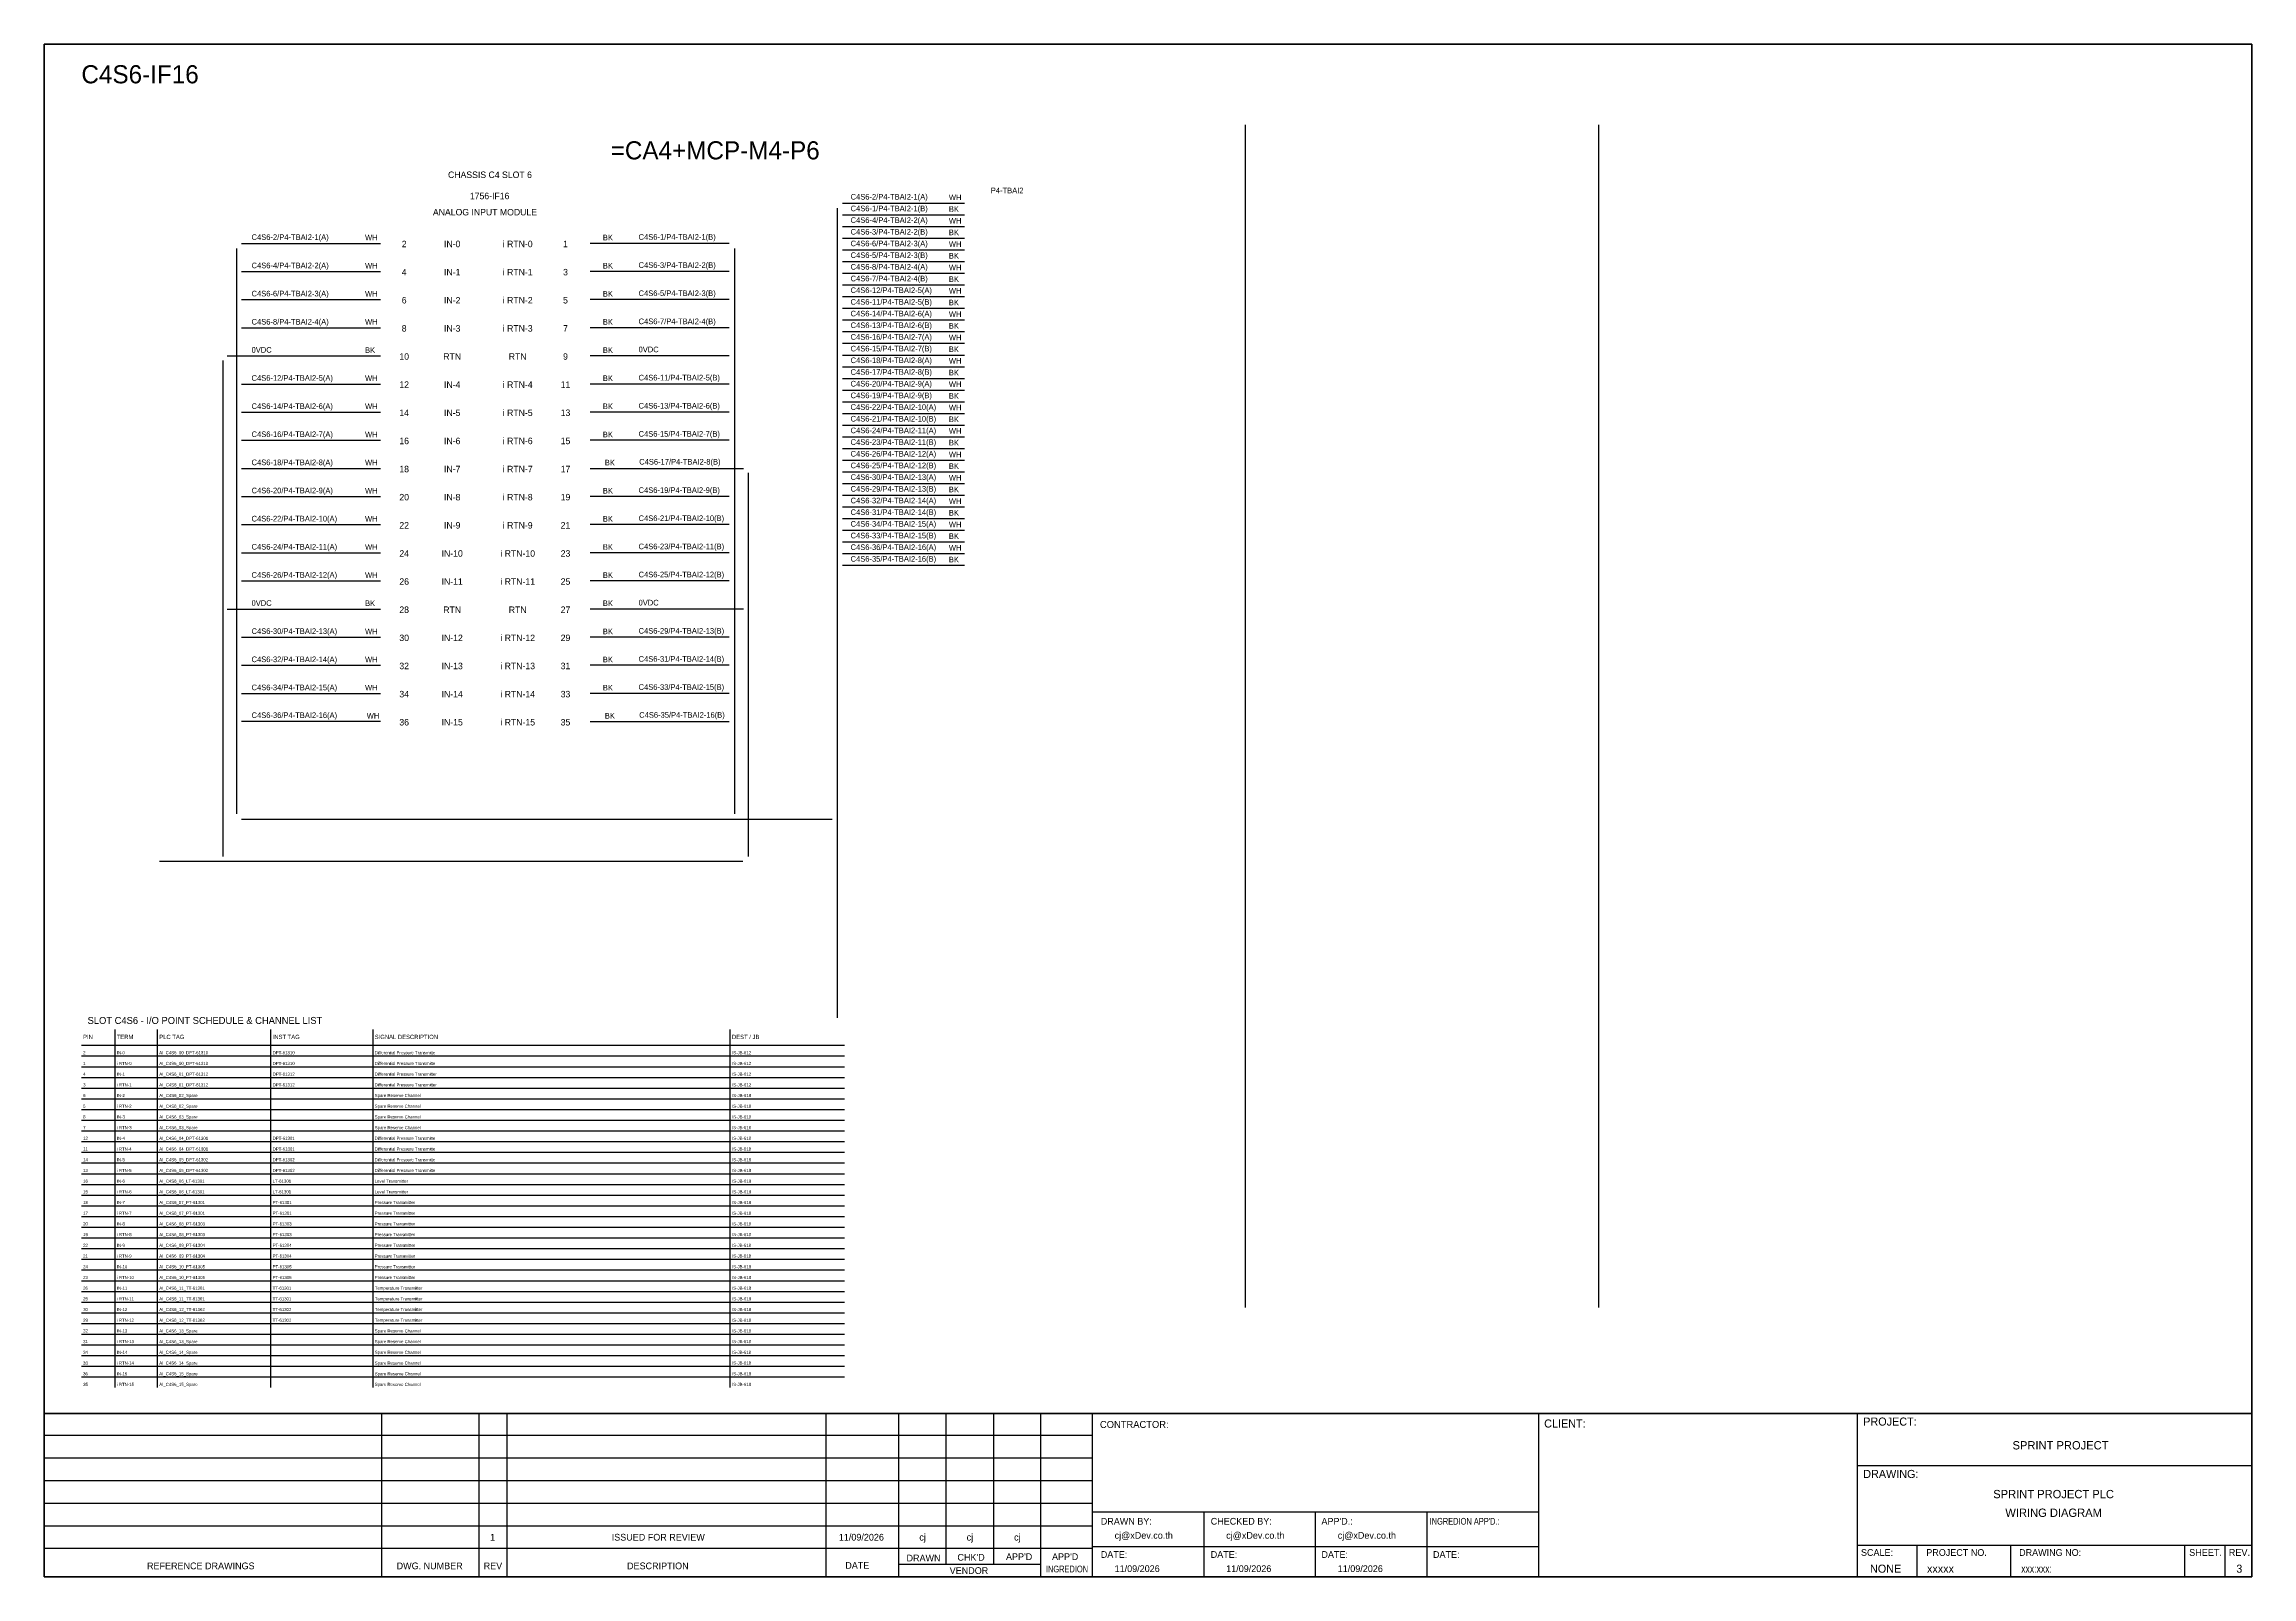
# Model space of a CAD drawing. Header units: metres. Extents: x 0 to 20667, y -39055 to 2704.
# Drawn here: x 0 to 3893, y -30042 to -27338 of the extents above; entities that cross this region are included whole.
import ezdxf
from ezdxf.enums import TextEntityAlignment as Align

# ---------------------------------------------------------------- set-up
doc = ezdxf.new("R2010")
doc.units = ezdxf.units.M

msp = doc.modelspace()

# ---------------------------------------------------------------- linework, layer by layer
at = {"ltscale": 25.4}
for p, q in [((1407.7, -27639.1), (1623.1, -27639.1)), ((1407.7, -27680.3), (1623.1, -27680.3)), ((1208.1, -27689.4), (962.9, -27689.4)), ((1208.1, -27739), (962.9, -27739)), ((1407.7, -27721.5), (1623.1, -27721.5)), ((1208.1, -27788.7), (962.9, -27788.7)), ((1407.7, -27762.7), (1623.1, -27762.7)), ((1407.7, -27804), (1623.1, -27804)), ((1208.1, -27838.3), (962.9, -27838.3)), ((1407.7, -27845.2), (1623.1, -27845.2)), ((322.9, -27887.9), (593.4, -27887.9)), ((1208.1, -27887.9), (962.9, -27887.9)), ((1407.7, -27886.4), (1623.1, -27886.4)), ((1208.1, -27937.6), (962.9, -27937.6)), ((1407.7, -27927.6), (1623.1, -27927.6)), ((1208.1, -27987.2), (962.9, -27987.2)), ((1407.7, -27968.9), (1623.1, -27968.9)), ((1407.7, -28010.1), (1623.1, -28010.1)), ((1208.1, -28036.8), (962.9, -28036.8)), ((1407.7, -28051.3), (1623.1, -28051.3)), ((962.9, -28086.5), (1233.4, -28086.5)), ((1407.7, -28092.5), (1623.1, -28092.5)), ((1208.1, -28136.1), (962.9, -28136.1)), ((1407.7, -28133.7), (1623.1, -28133.7)), ((1208.1, -28185.7), (962.9, -28185.7)), ((1407.7, -28175), (1623.1, -28175)), ((1407.7, -28216.2), (1623.1, -28216.2)), ((1208.1, -28235.4), (962.9, -28235.4)), ((1407.7, -28257.4), (1623.1, -28257.4)), ((1208.1, -28285), (962.9, -28285)), ((322.9, -28334.6), (593.4, -28334.6)), ((1233.4, -28334.6), (962.9, -28334.6)), ((1208.1, -28384.3), (962.9, -28384.3)), ((1208.1, -28433.9), (962.9, -28433.9)), ((1208.1, -28483.5), (962.9, -28483.5)), ((962.9, -28533.2), (1208.1, -28533.2))]:
    msp.add_line(p, q, dxfattribs=at)
at = {"color": 7}
for p, q in [((125, -29708.3), (125, -29076.2)), ((200, -29708.3), (200, -29076.2)), ((400, -29708.3), (400, -29076.2)), ((580, -29708.3), (580, -29076.2)), ((1210, -29708.3), (1210, -29076.2)), ((65.7, -29104.2), (1411.5, -29104.2))]:
    msp.add_line(p, q, dxfattribs=at)
at = {"color": 8}
for p, q in [((65.7, -29123.1), (1411.5, -29123.1)), ((65.7, -29142), (1411.5, -29142)), ((65.7, -29160.9), (1411.5, -29160.9)), ((65.7, -29179.8), (1411.5, -29179.8)), ((65.7, -29198.6), (1411.5, -29198.6)), ((65.7, -29217.5), (1411.5, -29217.5)), ((65.7, -29236.4), (1411.5, -29236.4)), ((65.7, -29255.3), (1411.5, -29255.3)), ((65.7, -29274.1), (1411.5, -29274.1)), ((65.7, -29293), (1411.5, -29293)), ((65.7, -29311.9), (1411.5, -29311.9)), ((65.7, -29330.8), (1411.5, -29330.8)), ((65.7, -29349.7), (1411.5, -29349.7)), ((65.7, -29368.5), (1411.5, -29368.5)), ((65.7, -29387.4), (1411.5, -29387.4)), ((65.7, -29406.3), (1411.5, -29406.3)), ((65.7, -29425.2), (1411.5, -29425.2)), ((65.7, -29444), (1411.5, -29444)), ((65.7, -29462.9), (1411.5, -29462.9)), ((65.7, -29481.8), (1411.5, -29481.8)), ((65.7, -29500.7), (1411.5, -29500.7)), ((65.7, -29519.6), (1411.5, -29519.6)), ((65.7, -29538.4), (1411.5, -29538.4)), ((65.7, -29557.3), (1411.5, -29557.3)), ((65.7, -29576.2), (1411.5, -29576.2)), ((65.7, -29595.1), (1411.5, -29595.1)), ((65.7, -29614), (1411.5, -29614)), ((65.7, -29632.8), (1411.5, -29632.8)), ((65.7, -29651.7), (1411.5, -29651.7)), ((65.7, -29670.6), (1411.5, -29670.6)), ((65.7, -29689.5), (1411.5, -29689.5))]:
    msp.add_line(p, q, dxfattribs=at)
at = {"color": 4}
for p, q in [((3302.3, -29986), (3302.3, -30042.1)), ((3467.6, -29986), (3467.6, -30042.1))]:
    msp.add_line(p, q, dxfattribs=at)
at = {"color": 4, "ltscale": 0.5}
for p, q in [((3774.7, -29986), (3774.7, -30042.1)), ((3774.7, -29986), (3774.7, -30042.1)), ((3845.9, -29986), (3845.9, -30042.1)), ((3845.9, -29986), (3845.9, -30042.1))]:
    msp.add_line(p, q, dxfattribs=at)
at = {"layer": 'GT_1', "color": 4}
for p, q in [((595.4, -30042.1), (595.4, -29754)), ((767.3, -30042.1), (767.3, -29754)), ((816.4, -30042.1), (816.4, -29754)), ((1379.1, -30042.1), (1379.1, -29754)), ((1507.4, -30042.1), (1507.4, -29754)), ((1591, -30020.3), (1591, -29754)), ((1674.5, -30020.3), (1674.5, -29754)), ((1757.8, -30042.1), (1757.8, -29754)), ((1848.8, -30042.1), (1848.8, -29754)), ((2635.8, -30042.1), (2635.8, -29754)), ((3198.1, -30042.1), (3198.1, -29754)), ((3198.1, -30042.1), (3198.1, -29754)), ((3198.1, -30042.1), (3198.1, -29754)), ((1848.8, -29792.8), (0, -29792.8)), ((1848.8, -29832.6), (0, -29832.6)), ((1848.8, -29872.6), (0, -29872.6)), ((1848.8, -29912.5), (0, -29912.5)), ((2635.8, -29927.8), (1848.8, -29927.8)), ((2045.6, -30042.1), (2045.6, -29927.8)), ((2242.3, -30042.1), (2242.3, -29927.8)), ((2439.1, -30042.1), (2439.1, -29927.8)), ((1848.8, -29952.4), (0, -29952.4)), ((1848.7, -29992.3), (0, -29992.3)), ((2635.8, -29989.3), (1848.8, -29989.3)), ((3198.1, -29986), (3893.3, -29986)), ((1757.8, -30020.3), (1507.4, -30020.3))]:
    msp.add_line(p, q, dxfattribs=at)
at = {"layer": 'HELPPOINT', "color": 4, "lineweight": 35}
for p, q in [((0, -30042.1), (0, -27337.9)), ((0, -27337.9), (3893.3, -27337.9)), ((0, -30042.1), (0, -27337.9)), ((0, -27337.9), (3893.3, -27337.9)), ((3893.3, -27337.9), (3893.3, -30042.1)), ((3893.3, -27337.9), (3893.3, -30042.1)), ((3893.3, -30042.1), (0, -30042.1)), ((3893.3, -30042.1), (0, -30042.1))]:
    msp.add_line(p, q, dxfattribs=at)
at = {"layer": 'HELPPOINT', "color": 4}
for p, q in [((3198.1, -29845.6), (3893.3, -29845.6)), ((3198.1, -29845.6), (3893.3, -29845.6)), ((3198.1, -29986), (3893.3, -29986))]:
    msp.add_line(p, q, dxfattribs=at)
at = {"layer": 'IE-WIRE', "color": 4, "ltscale": 25.4}
for p, q in [((1398.6, -27627.6), (1398.6, -29056)), ((1407.7, -27618.5), (1623.1, -27618.5)), ((1407.7, -27659.7), (1623.1, -27659.7)), ((339, -27698.6), (339, -28696)), ((348.1, -27689.4), (593.4, -27689.4)), ((1217.3, -27698.6), (1217.3, -28696)), ((1407.7, -27700.9), (1623.1, -27700.9)), ((348.1, -27739), (593.4, -27739)), ((1407.7, -27742.1), (1623.1, -27742.1)), ((348.1, -27788.7), (593.4, -27788.7)), ((1407.7, -27783.3), (1623.1, -27783.3)), ((1407.7, -27824.6), (1623.1, -27824.6)), ((348.1, -27838.3), (593.4, -27838.3)), ((1407.7, -27865.8), (1623.1, -27865.8)), ((1407.7, -27907), (1623.1, -27907)), ((348.1, -27937.6), (593.4, -27937.6)), ((1407.7, -27948.2), (1623.1, -27948.2)), ((348.1, -27987.2), (593.4, -27987.2)), ((1407.7, -27989.5), (1623.1, -27989.5)), ((1407.7, -28030.7), (1623.1, -28030.7)), ((348.1, -28036.8), (593.4, -28036.8)), ((348.1, -28086.5), (593.4, -28086.5)), ((1407.7, -28071.9), (1623.1, -28071.9)), ((348.1, -28136.1), (593.4, -28136.1)), ((1407.7, -28113.1), (1623.1, -28113.1)), ((348.1, -28185.7), (593.4, -28185.7)), ((1407.7, -28154.4), (1623.1, -28154.4)), ((1407.7, -28195.6), (1623.1, -28195.6)), ((348.1, -28235.4), (593.4, -28235.4)), ((1407.7, -28236.8), (1623.1, -28236.8)), ((348.1, -28285), (593.4, -28285)), ((348.1, -28384.3), (593.4, -28384.3)), ((348.1, -28433.9), (593.4, -28433.9)), ((348.1, -28483.5), (593.4, -28483.5)), ((593.4, -28533.2), (348.1, -28533.2))]:
    msp.add_line(p, q, dxfattribs=at)
at = {"layer": 'IE-WIRE', "color": 7, "ltscale": 25.4}
for p, q in [((314.9, -27895.9), (314.9, -28771.2)), ((1241.4, -28094.5), (1241.4, -28771.2)), ((1232.4, -28780.2), (203.4, -28780.2))]:
    msp.add_line(p, q, dxfattribs=at)
at = {"layer": 'IE-WIRE', "color": 4}
msp.add_line((348.1, -28705.1), (1389.4, -28705.1), dxfattribs=at)
at = {"layer": 'MEMBER', "color": 4, "lineweight": 35}
msp.add_line((0, -29754), (3893.3, -29754), dxfattribs=at)
msp.add_line((0, -29754), (3893.3, -29754), dxfattribs=at)
at = {"layer": 'MEMBER', "color": 4}
for p, q in [((3198.1, -29845.6), (3893.3, -29845.6)), ((3198.1, -29845.6), (3893.3, -29845.6)), ((3198.1, -29986), (3893.3, -29986)), ((3198.1, -29986), (3893.3, -29986))]:
    msp.add_line(p, q, dxfattribs=at)
at = {"layer": 'x01001-FrameArea'}
for p, q in [((2118.2, -27480.6), (2118.2, -29567.1)), ((2741.3, -27480.6), (2741.3, -29567.1))]:
    msp.add_line(p, q, dxfattribs=at)

# ---------------------------------------------------------------- texts
at = {"color": 2}
msp.add_text('C4S6-IF16', height=32, dxfattribs=at).set_placement((65.7, -27407.1))
for s, height, p in [('=CA4+MCP-M4-P6', 32, (1183.4, -27525.3)), ('CHASSIS C4 SLOT 6', 11.441, (786.2, -27568.4)), ('1756-IF16', 11.44, (785.6, -27605.8)), ('ANALOG INPUT MODULE', 11.441, (777.4, -27634.4)), ('2', 11.4, (634.9, -27690.5)), ('IN-0', 11.44, (719.6, -27690.5)), ('i RTN-0', 11.44, (835.1, -27690.5)), ('1', 11.4, (919.4, -27690.5)), ('4', 11.4, (634.9, -27740.2)), ('IN-1', 11.44, (719.6, -27740.2)), ('i RTN-1', 11.44, (835.1, -27740.2)), ('3', 11.4, (919.4, -27740.2)), ('6', 11.4, (634.9, -27789.8)), ('IN-2', 11.44, (719.6, -27789.8)), ('i RTN-2', 11.44, (835.1, -27789.8)), ('5', 11.4, (919.4, -27789.8)), ('8', 11.4, (634.9, -27839.4)), ('IN-3', 11.44, (719.6, -27839.4)), ('i RTN-3', 11.44, (835.1, -27839.4)), ('7', 11.4, (919.4, -27839.4)), ('10', 11.44, (634.9, -27889.1)), ('RTN', 11.44, (719.6, -27889.1)), ('RTN', 11.44, (835.1, -27889.1)), ('9', 11.4, (919.4, -27889.1)), ('12', 11.44, (634.9, -27938.7)), ('IN-4', 11.44, (719.6, -27938.7)), ('i RTN-4', 11.44, (835.1, -27938.7)), ('11', 11.44, (919.4, -27938.7)), ('14', 11.44, (634.9, -27988.3)), ('IN-5', 11.44, (719.6, -27988.3)), ('i RTN-5', 11.44, (835.1, -27988.3)), ('13', 11.44, (919.4, -27988.3)), ('i RTN-6', 11.44, (835.1, -28038)), ('16', 11.44, (634.9, -28038)), ('IN-6', 11.44, (719.6, -28038)), ('15', 11.44, (919.4, -28038)), ('18', 11.44, (634.9, -28087.6)), ('IN-7', 11.44, (719.6, -28087.6)), ('i RTN-7', 11.44, (835.1, -28087.6)), ('17', 11.44, (919.4, -28087.6)), ('20', 11.44, (634.9, -28137.2)), ('IN-8', 11.44, (719.6, -28137.2)), ('i RTN-8', 11.44, (835.1, -28137.2)), ('19', 11.44, (919.4, -28137.2)), ('22', 11.44, (634.9, -28186.9)), ('IN-9', 11.44, (719.6, -28186.9)), ('i RTN-9', 11.44, (835.1, -28186.9)), ('21', 11.44, (919.4, -28186.9)), ('24', 11.44, (634.9, -28236.5)), ('IN-10', 11.44, (719.6, -28236.5)), ('i RTN-10', 11.44, (835.1, -28236.5)), ('23', 11.44, (919.4, -28236.5)), ('26', 11.44, (634.9, -28286.1)), ('IN-11', 11.44, (719.6, -28286.1)), ('i RTN-11', 11.44, (835.1, -28286.1)), ('25', 11.44, (919.4, -28286.1)), ('28', 11.44, (634.9, -28335.8)), ('RTN', 11.44, (719.6, -28335.8)), ('RTN', 11.44, (835.1, -28335.8)), ('27', 11.44, (919.4, -28335.8)), ('30', 11.44, (634.9, -28385.4)), ('IN-12', 11.44, (719.6, -28385.4)), ('i RTN-12', 11.44, (835.1, -28385.4)), ('29', 11.44, (919.4, -28385.4)), ('32', 11.44, (634.9, -28435)), ('IN-13', 11.44, (719.6, -28435)), ('i RTN-13', 11.44, (835.1, -28435)), ('31', 11.44, (919.4, -28435)), ('34', 11.44, (634.9, -28484.7)), ('IN-14', 11.44, (719.6, -28484.7)), ('i RTN-14', 11.44, (835.1, -28484.7)), ('33', 11.44, (919.4, -28484.7)), ('36', 11.44, (634.9, -28534.3)), ('IN-15', 11.44, (719.6, -28534.3)), ('i RTN-15', 11.44, (835.1, -28534.3)), ('35', 11.44, (919.4, -28534.3))]:
    msp.add_text(s, height=height, dxfattribs=at).set_placement(p, align=Align.MIDDLE_CENTER)
at = {"color": 4}
for s, height, p in [('C4S6-2/P4-TBAI2-1(A)', 9.949, (1422.2, -27612.2)), ('WH', 9.95, (1595.5, -27613.2)), ('C4S6-2/P4-TBAI2-1(A)', 9.949, (365.8, -27683.4)), ('WH', 9.95, (565.9, -27684.1)), ('C4S6-4/P4-TBAI2-2(A)', 9.949, (1422.2, -27653.4)), ('WH', 9.95, (1595.5, -27654.4)), ('C4S6-6/P4-TBAI2-3(A)', 9.949, (1422.2, -27694.6)), ('WH', 9.95, (1595.5, -27695.6)), ('C4S6-4/P4-TBAI2-2(A)', 9.949, (365.8, -27733.4)), ('WH', 9.95, (565.9, -27733.8)), ('C4S6-8/P4-TBAI2-4(A)', 9.949, (1422.2, -27735.8)), ('WH', 9.95, (1595.5, -27736.9)), ('C4S6-6/P4-TBAI2-3(A)', 9.949, (365.8, -27783)), ('WH', 9.95, (565.9, -27783.4)), ('C4S6-12/P4-TBAI2-5(A)', 9.949, (1422.2, -27777.1)), ('WH', 9.95, (1595.5, -27778.1)), ('C4S6-8/P4-TBAI2-4(A)', 9.949, (365.8, -27832.7)), ('WH', 9.95, (565.9, -27833)), ('C4S6-14/P4-TBAI2-6(A)', 9.949, (1422.2, -27818.3)), ('WH', 9.95, (1595.5, -27819.3)), ('C4S6-16/P4-TBAI2-7(A)', 9.949, (1422.2, -27859.5)), ('WH', 9.95, (1595.5, -27860.5)), ('C4S6-18/P4-TBAI2-8(A)', 9.949, (1422.2, -27900.7)), ('WH', 9.95, (1595.5, -27901.8)), ('C4S6-12/P4-TBAI2-5(A)', 9.949, (365.8, -27931.9)), ('WH', 9.95, (565.9, -27932.3)), ('C4S6-20/P4-TBAI2-9(A)', 9.949, (1422.2, -27942)), ('WH', 9.95, (1595.5, -27943)), ('C4S6-14/P4-TBAI2-6(A)', 9.949, (365.8, -27981.6)), ('WH', 9.95, (565.9, -27981.9)), ('C4S6-22/P4-TBAI2-10(A)', 9.949, (1422.2, -27983.2)), ('WH', 9.95, (1595.5, -27984.2)), ('C4S6-16/P4-TBAI2-7(A)', 9.949, (365.8, -28031.2)), ('WH', 9.95, (565.9, -28031.6)), ('C4S6-24/P4-TBAI2-11(A)', 9.949, (1422.2, -28024.4)), ('WH', 9.95, (1595.5, -28025.4)), ('C4S6-18/P4-TBAI2-8(A)', 9.949, (365.8, -28080.8)), ('C4S6-26/P4-TBAI2-12(A)', 9.949, (1422.2, -28065.6)), ('WH', 9.95, (1595.5, -28066.7)), ('WH', 9.95, (565.9, -28081.2)), ('C4S6-30/P4-TBAI2-13(A)', 9.949, (1422.2, -28106.8)), ('WH', 9.95, (1595.5, -28107.9)), ('C4S6-20/P4-TBAI2-9(A)', 9.949, (365.8, -28130.5)), ('WH', 9.95, (565.9, -28130.8)), ('C4S6-32/P4-TBAI2-14(A)', 9.949, (1422.2, -28148.1)), ('WH', 9.95, (1595.5, -28149.1)), ('C4S6-22/P4-TBAI2-10(A)', 9.949, (365.8, -28180.1)), ('WH', 9.95, (565.9, -28180.5)), ('C4S6-34/P4-TBAI2-15(A)', 9.949, (1422.2, -28189.3)), ('WH', 9.95, (1595.5, -28190.3)), ('C4S6-24/P4-TBAI2-11(A)', 9.949, (365.8, -28229.7)), ('WH', 9.95, (565.9, -28230.1)), ('C4S6-36/P4-TBAI2-16(A)', 9.949, (1422.2, -28230.5)), ('WH', 9.95, (1595.5, -28231.6)), ('C4S6-26/P4-TBAI2-12(A)', 9.949, (365.8, -28279.4)), ('WH', 9.95, (565.9, -28279.7)), ('C4S6-30/P4-TBAI2-13(A)', 9.949, (365.8, -28378.6)), ('WH', 9.95, (565.9, -28379)), ('C4S6-32/P4-TBAI2-14(A)', 9.949, (365.8, -28428.3)), ('WH', 9.95, (565.9, -28428.6)), ('C4S6-34/P4-TBAI2-15(A)', 9.949, (365.8, -28477.9)), ('WH', 9.95, (565.9, -28478.3)), ('C4S6-36/P4-TBAI2-16(A)', 9.949, (365.8, -28526.9)), ('WH', 9.95, (568.9, -28527.9))]:
    msp.add_text(s, height=height, dxfattribs=at).set_placement(p)
msp.add_text('P4-TBAI2', height=9.95, dxfattribs=at).set_placement((1698.3, -27596.1), align=Align.MIDDLE_CENTER)
for s, height, p in [('C4S6-1/P4-TBAI2-1(B)', 9.949, (1422.2, -27632.8)), ('BK', 9.95, (1595.5, -27633.8)), ('BK', 9.95, (985.3, -27684.1)), ('C4S6-1/P4-TBAI2-1(B)', 9.949, (1048.3, -27683.1)), ('C4S6-3/P4-TBAI2-2(B)', 9.949, (1422.2, -27674)), ('BK', 9.95, (1595.5, -27675)), ('C4S6-5/P4-TBAI2-3(B)', 9.949, (1422.2, -27715.2)), ('BK', 9.95, (1595.5, -27716.3)), ('BK', 9.95, (985.3, -27733.8)), ('C4S6-3/P4-TBAI2-2(B)', 9.949, (1048.3, -27732.7)), ('C4S6-7/P4-TBAI2-4(B)', 9.949, (1422.2, -27756.4)), ('BK', 9.95, (1595.5, -27757.5)), ('BK', 9.95, (985.3, -27783.4)), ('C4S6-5/P4-TBAI2-3(B)', 9.949, (1048.3, -27782.4)), ('C4S6-11/P4-TBAI2-5(B)', 9.949, (1422.2, -27797.7)), ('BK', 9.95, (1595.5, -27798.7)), ('BK', 9.95, (985.3, -27833)), ('C4S6-7/P4-TBAI2-4(B)', 9.949, (1048.3, -27832)), ('C4S6-13/P4-TBAI2-6(B)', 9.949, (1422.2, -27838.9)), ('BK', 9.95, (1595.5, -27839.9)), ('0VDC', 9.95, (365.8, -27882.3)), ('BK', 9.95, (565.9, -27882.7)), ('BK', 9.95, (985.3, -27882.7)), ('0VDC', 9.95, (1048.3, -27881.6)), ('C4S6-15/P4-TBAI2-7(B)', 9.949, (1422.2, -27880.1)), ('BK', 9.95, (1595.5, -27881.2)), ('C4S6-17/P4-TBAI2-8(B)', 9.949, (1422.2, -27921.3)), ('BK', 9.95, (1595.5, -27922.4)), ('BK', 9.95, (985.3, -27932.3)), ('C4S6-11/P4-TBAI2-5(B)', 9.949, (1048.3, -27931.3)), ('C4S6-19/P4-TBAI2-9(B)', 9.949, (1422.2, -27962.6)), ('BK', 9.95, (1595.5, -27963.6)), ('BK', 9.95, (985.3, -27981.9)), ('C4S6-13/P4-TBAI2-6(B)', 9.949, (1048.3, -27980.9)), ('BK', 9.95, (985.3, -28031.6)), ('C4S6-15/P4-TBAI2-7(B)', 9.949, (1048.3, -28030.5)), ('C4S6-21/P4-TBAI2-10(B)', 9.949, (1422.2, -28003.8)), ('BK', 9.95, (1595.5, -28004.8)), ('C4S6-17/P4-TBAI2-8(B)', 9.949, (1049.4, -28079.7)), ('C4S6-23/P4-TBAI2-11(B)', 9.949, (1422.2, -28045)), ('BK', 9.95, (1595.5, -28046)), ('BK', 9.95, (988.8, -28081.2)), ('C4S6-25/P4-TBAI2-12(B)', 9.949, (1422.2, -28086.2)), ('BK', 9.95, (1595.5, -28087.3)), ('BK', 9.95, (985.3, -28130.8)), ('C4S6-19/P4-TBAI2-9(B)', 9.949, (1048.3, -28129.8)), ('C4S6-29/P4-TBAI2-13(B)', 9.949, (1422.2, -28127.5)), ('BK', 9.95, (1595.5, -28128.5)), ('BK', 9.95, (985.3, -28180.5)), ('C4S6-21/P4-TBAI2-10(B)', 9.949, (1048.3, -28179.4)), ('C4S6-31/P4-TBAI2-14(B)', 9.949, (1422.2, -28168.7)), ('BK', 9.95, (1595.5, -28169.7)), ('BK', 9.95, (985.3, -28230.1)), ('C4S6-23/P4-TBAI2-11(B)', 9.949, (1048.3, -28229.1)), ('C4S6-33/P4-TBAI2-15(B)', 9.949, (1422.2, -28209.9)), ('BK', 9.95, (1595.5, -28210.9)), ('C4S6-35/P4-TBAI2-16(B)', 9.949, (1422.2, -28251.1)), ('BK', 9.95, (1595.5, -28252.2)), ('BK', 9.95, (985.3, -28279.7)), ('C4S6-25/P4-TBAI2-12(B)', 9.949, (1048.3, -28278.7)), ('0VDC', 9.95, (365.8, -28329)), ('BK', 9.95, (565.9, -28329.4)), ('BK', 9.95, (985.3, -28329.4)), ('0VDC', 9.95, (1048.3, -28328.3)), ('BK', 9.95, (985.3, -28379)), ('C4S6-29/P4-TBAI2-13(B)', 9.949, (1048.3, -28378)), ('BK', 9.95, (985.3, -28428.6)), ('C4S6-31/P4-TBAI2-14(B)', 9.949, (1048.3, -28427.6)), ('BK', 9.95, (985.3, -28478.3)), ('C4S6-33/P4-TBAI2-15(B)', 9.949, (1048.3, -28477.2)), ('BK', 9.95, (988.8, -28527.9)), ('C4S6-35/P4-TBAI2-16(B)', 9.949, (1049.4, -28526.4))]:
    msp.add_text(s, height=height).set_placement(p)
at = {"color": 7}
for s, p in [('2', (68.7, -29120.1)), ('IN-0', (128, -29120.1)), ('AI_C4S6_00_DPT-61310', (203, -29120.1)), ('DPT-61310', (403, -29120.1)), ('Differential Pressure Transmitte', (583, -29120.1)), ('IS-JB-612', (1213, -29120.1)), ('4', (68.7, -29157.9)), ('1', (68.7, -29139)), ('i RTN-0', (128, -29139)), ('IN-1', (128, -29157.9)), ('AI_C4S6_00_DPT-61310', (203, -29139)), ('AI_C4S6_01_DPT-61312', (203, -29157.9)), ('DPT-61310', (403, -29139)), ('DPT-61312', (403, -29157.9)), ('Differential Pressure Transmitte', (583, -29139)), ('Differential Pressure Transmitter', (583, -29157.9)), ('IS-JB-612', (1213, -29139)), ('IS-JB-612', (1213, -29157.9)), ('3', (68.7, -29176.8)), ('6', (68.7, -29195.6)), ('i RTN-1', (128, -29176.8)), ('IN-2', (128, -29195.6)), ('AI_C4S6_01_DPT-61312', (203, -29176.8)), ('AI_C4S6_02_Spare', (203, -29195.6)), ('DPT-61312', (403, -29176.8)), ('Spare Reserve Channel', (583, -29195.6)), ('Differential Pressure Transmitter', (583, -29176.8)), ('IS-JB-612', (1213, -29176.8)), ('IS-JB-618', (1213, -29195.6)), ('5', (68.7, -29214.5)), ('8', (68.7, -29233.4)), ('i RTN-2', (128, -29214.5)), ('IN-3', (128, -29233.4)), ('AI_C4S6_02_Spare', (203, -29214.5)), ('AI_C4S6_03_Spare', (203, -29233.4)), ('Spare Reserve Channel', (583, -29214.5)), ('Spare Reserve Channel', (583, -29233.4)), ('IS-JB-618', (1213, -29214.5)), ('IS-JB-618', (1213, -29233.4)), ('7', (68.7, -29252.3)), ('12', (68.7, -29271.1)), ('i RTN-3', (128, -29252.3)), ('IN-4', (128, -29271.1)), ('AI_C4S6_03_Spare', (203, -29252.3)), ('AI_C4S6_04_DPT-61301', (203, -29271.1)), ('DPT-61301', (403, -29271.1)), ('Spare Reserve Channel', (583, -29252.3)), ('Differential Pressure Transmitte', (583, -29271.1)), ('IS-JB-618', (1213, -29252.3)), ('IS-JB-618', (1213, -29271.1)), ('11', (68.7, -29290)), ('14', (68.7, -29308.9)), ('i RTN-4', (128, -29290)), ('IN-5', (128, -29308.9)), ('AI_C4S6_04_DPT-61301', (203, -29290)), ('AI_C4S6_05_DPT-61302', (203, -29308.9)), ('DPT-61301', (403, -29290)), ('DPT-61302', (403, -29308.9)), ('Differential Pressure Transmitte', (583, -29290)), ('Differential Pressure Transmitte', (583, -29308.9)), ('IS-JB-618', (1213, -29290)), ('IS-JB-618', (1213, -29308.9)), ('13', (68.7, -29327.8)), ('16', (68.7, -29346.7)), ('i RTN-5', (128, -29327.8)), ('IN-6', (128, -29346.7)), ('AI_C4S6_05_DPT-61302', (203, -29327.8)), ('AI_C4S6_06_LT-61301', (203, -29346.7)), ('DPT-61302', (403, -29327.8)), ('LT-61301', (403, -29346.7)), ('Differential Pressure Transmitte', (583, -29327.8)), ('Level Transmitter', (583, -29346.7)), ('IS-JB-618', (1213, -29327.8)), ('IS-JB-618', (1213, -29346.7)), ('15', (68.7, -29365.5)), ('18', (68.7, -29384.4)), ('i RTN-6', (128, -29365.5)), ('IN-7', (128, -29384.4)), ('AI_C4S6_06_LT-61301', (203, -29365.5)), ('AI_C4S6_07_PT-61301', (203, -29384.4)), ('LT-61301', (403, -29365.5)), ('PT-61301', (403, -29384.4)), ('Level Transmitter', (583, -29365.5)), ('Pressure Transmitter', (583, -29384.4)), ('IS-JB-618', (1213, -29365.5)), ('IS-JB-618', (1213, -29384.4)), ('20', (68.7, -29422.2)), ('17', (68.7, -29403.3)), ('i RTN-7', (128, -29403.3)), ('IN-8', (128, -29422.2)), ('AI_C4S6_07_PT-61301', (203, -29403.3)), ('AI_C4S6_08_PT-61303', (203, -29422.2)), ('PT-61301', (403, -29403.3)), ('PT-61303', (403, -29422.2)), ('Pressure Transmitter', (583, -29403.3)), ('Pressure Transmitter', (583, -29422.2)), ('IS-JB-618', (1213, -29403.3)), ('IS-JB-618', (1213, -29422.2)), ('22', (68.7, -29459.9)), ('19', (68.7, -29441)), ('i RTN-8', (128, -29441)), ('IN-9', (128, -29459.9)), ('AI_C4S6_08_PT-61303', (203, -29441)), ('AI_C4S6_09_PT-61304', (203, -29459.9)), ('PT-61303', (403, -29441)), ('PT-61304', (403, -29459.9)), ('Pressure Transmitter', (583, -29441)), ('Pressure Transmitter', (583, -29459.9)), ('IS-JB-618', (1213, -29441)), ('IS-JB-618', (1213, -29459.9)), ('21', (68.7, -29478.8)), ('24', (68.7, -29497.7)), ('23', (68.7, -29516.6)), ('i RTN-9', (128, -29478.8)), ('i RTN-10', (128, -29516.6)), ('IN-10', (128, -29497.7)), ('AI_C4S6_09_PT-61304', (203, -29478.8)), ('AI_C4S6_10_PT-61305', (203, -29497.7)), ('AI_C4S6_10_PT-61305', (203, -29516.6)), ('PT-61304', (403, -29478.8)), ('PT-61305', (403, -29497.7)), ('PT-61305', (403, -29516.6)), ('Pressure Transmitter', (583, -29478.8)), ('Pressure Transmitter', (583, -29497.7)), ('Pressure Transmitter', (583, -29516.6)), ('IS-JB-618', (1213, -29478.8)), ('IS-JB-618', (1213, -29497.7)), ('IS-JB-618', (1213, -29516.6)), ('26', (68.7, -29535.4)), ('25', (68.7, -29554.3)), ('i RTN-11', (128, -29554.3)), ('IN-11', (128, -29535.4)), ('AI_C4S6_11_TT-61301', (203, -29535.4)), ('AI_C4S6_11_TT-61301', (203, -29554.3)), ('TT-61301', (403, -29535.4)), ('TT-61301', (403, -29554.3)), ('Temperature Transmitter', (583, -29535.4)), ('Temperature Transmitter', (583, -29554.3)), ('IS-JB-618', (1213, -29535.4)), ('IS-JB-618', (1213, -29554.3)), ('30', (68.7, -29573.2)), ('29', (68.7, -29592.1)), ('i RTN-12', (128, -29592.1)), ('IN-12', (128, -29573.2)), ('AI_C4S6_12_TT-61302', (203, -29573.2)), ('AI_C4S6_12_TT-61302', (203, -29592.1)), ('TT-61302', (403, -29573.2)), ('TT-61302', (403, -29592.1)), ('Temperature Transmitter', (583, -29573.2)), ('Temperature Transmitter', (583, -29592.1)), ('IS-JB-618', (1213, -29573.2)), ('IS-JB-618', (1213, -29592.1)), ('32', (68.7, -29611)), ('31', (68.7, -29629.8)), ('i RTN-13', (128, -29629.8)), ('IN-13', (128, -29611)), ('AI_C4S6_13_Spare', (203, -29611)), ('AI_C4S6_13_Spare', (203, -29629.8)), ('Spare Reserve Channel', (583, -29611)), ('Spare Reserve Channel', (583, -29629.8)), ('IS-JB-618', (1213, -29611)), ('IS-JB-618', (1213, -29629.8)), ('34', (68.7, -29648.7)), ('33', (68.7, -29667.6)), ('i RTN-14', (128, -29667.6)), ('IN-14', (128, -29648.7)), ('AI_C4S6_14_Spare', (203, -29648.7)), ('AI_C4S6_14_Spare', (203, -29667.6)), ('Spare Reserve Channel', (583, -29648.7)), ('Spare Reserve Channel', (583, -29667.6)), ('IS-JB-618', (1213, -29648.7)), ('IS-JB-618', (1213, -29667.6)), ('36', (68.7, -29686.5)), ('35', (68.7, -29705.3)), ('i RTN-15', (128, -29705.3)), ('IN-15', (128, -29686.5)), ('AI_C4S6_15_Spare', (203, -29686.5)), ('AI_C4S6_15_Spare', (203, -29705.3)), ('Spare Reserve Channel', (583, -29686.5)), ('Spare Reserve Channel', (583, -29705.3)), ('IS-JB-618', (1213, -29686.5)), ('IS-JB-618', (1213, -29705.3))]:
    msp.add_text(s, height=5.5, dxfattribs=at).set_placement(p)
at = {"color": 3}
for s, p in [('PIN', (68.7, -29093.2)), ('TERM', (128, -29093.2)), ('PLC TAG', (203, -29093.2)), ('INST TAG', (403, -29093.2)), ('SIGNAL DESCRIPTION', (583, -29093.2)), ('DEST / JB', (1213, -29093.2))]:
    msp.add_text(s, height=7.5, dxfattribs=at).set_placement(p)
at = {"color": 4, "ltscale": 100}
for s, p in [('SPRINT PROJECT', (3555.9, -29810)), ('SPRINT PROJECT PLC', (3543.7, -29896.1)), ('WIRING DIAGRAM', (3543.7, -29929))]:
    msp.add_text(s, height=14.693, dxfattribs=at).set_placement(p, align=Align.MIDDLE_CENTER)
at = {"layer": 'GT_1', "color": 4}
for s, p in [('CLIENT:', (2645.3, -29778.7)), ('PROJECT:', (3208, -29775.3)), ('DRAWING:', (3208, -29867.7))]:
    msp.add_text(s, height=14.25, dxfattribs=at).set_placement(p)
at = {"layer": 'MEMBER', "color": 4, "ltscale": 0.8}
for s, height, p in [('SLOT C4S6 - I/O POINT SCHEDULE & CHANNEL LIST', 12.35, (76.6, -29066.6)), ('CONTRACTOR:', 12.35, (1861.9, -29779.4)), ('DRAWN BY:', 11.88, (1863.4, -29950)), ('CHECKED BY:', 11.875, (2057.3, -29950)), ("APP'D.:", 11.88, (2252.5, -29950)), ('cj@xDev.co.th', 11.875, (1887.8, -29974.9)), ('cj@xDev.co.th', 11.875, (2084.6, -29974.9)), ('cj@xDev.co.th', 11.875, (2281.3, -29974.9)), ('REFERENCE DRAWINGS', 11.875, (181.4, -30028.7)), ('DWG. NUMBER', 11.875, (621.6, -30028.7)), ('REV', 11.88, (775.1, -30028.7)), ('DESCRIPTION', 11.875, (1028, -30028.7)), ('DATE', 11.88, (1412.8, -30027.9)), ('DRAWN', 11.88, (1520.8, -30014.9)), ("CHK'D", 11.88, (1610.6, -30013.6)), ("APP'D", 11.88, (1696.2, -30012.5)), ("APP'D", 11.88, (1777.4, -30012.5)), ('DATE:', 11.88, (1863.4, -30008.6)), ('DATE:', 11.88, (2057.3, -30008.6)), ('DATE:', 11.88, (2252.5, -30008.6)), ('DATE:', 11.88, (2449.3, -30008.6)), ('SCALE:', 11.88, (3204, -30005.1)), ('PROJECT NO.', 11.875, (3319.2, -30005.1)), ('DRAWING NO:', 11.875, (3482.9, -30005.1)), ('SHEET.', 12, (3782.7, -30005.1)), ('REV.', 12, (3852.6, -30005.1)), ('VENDOR', 11.88, (1596.9, -30037)), ('11/09/2026', 11.88, (1887.8, -30033.6)), ('11/09/2026', 11.88, (2084.6, -30033.6)), ('11/09/2026', 11.88, (2281.3, -30033.6)), ('NONE', 14.23, (3220, -30034.8)), ('xxxxx', 14.23, (3320.4, -30034.8))]:
    msp.add_text(s, height=height, dxfattribs=at).set_placement(p)
at = {"layer": 'MEMBER', "color": 4, "ltscale": 0.8, "width": 0.8}
for s, height, p in [("INGREDION APP'D.:", 11.875, (2443.3, -29950)), ('INGREDION', 11.88, (1766.6, -30034.2)), ('xxx:xxx:', 14.23, (3486.6, -30034.8))]:
    msp.add_text(s, height=height, dxfattribs=at).set_placement(p)
at = {"layer": 'MEMBER', "color": 4, "ltscale": 0.8}
for s, height, p in [('1', 11.9, (790.9, -29972.2)), ('ISSUED FOR REVIEW', 11.875, (1083, -29972.2)), ('11/09/2026', 11.88, (1441.2, -29972.2)), ('cj', 11.88, (1549.1, -29972.2)), ('cj', 11.88, (1632.6, -29972.2)), ('cj', 11.88, (1716.2, -29972.2))]:
    msp.add_text(s, height=height, dxfattribs=at).set_placement(p, align=Align.MIDDLE_CENTER)
msp.add_text('3', height=14.2, dxfattribs=at).set_placement((3871.2, -30034.8), align=Align.CENTER)

doc.saveas('drawing.dxf')
